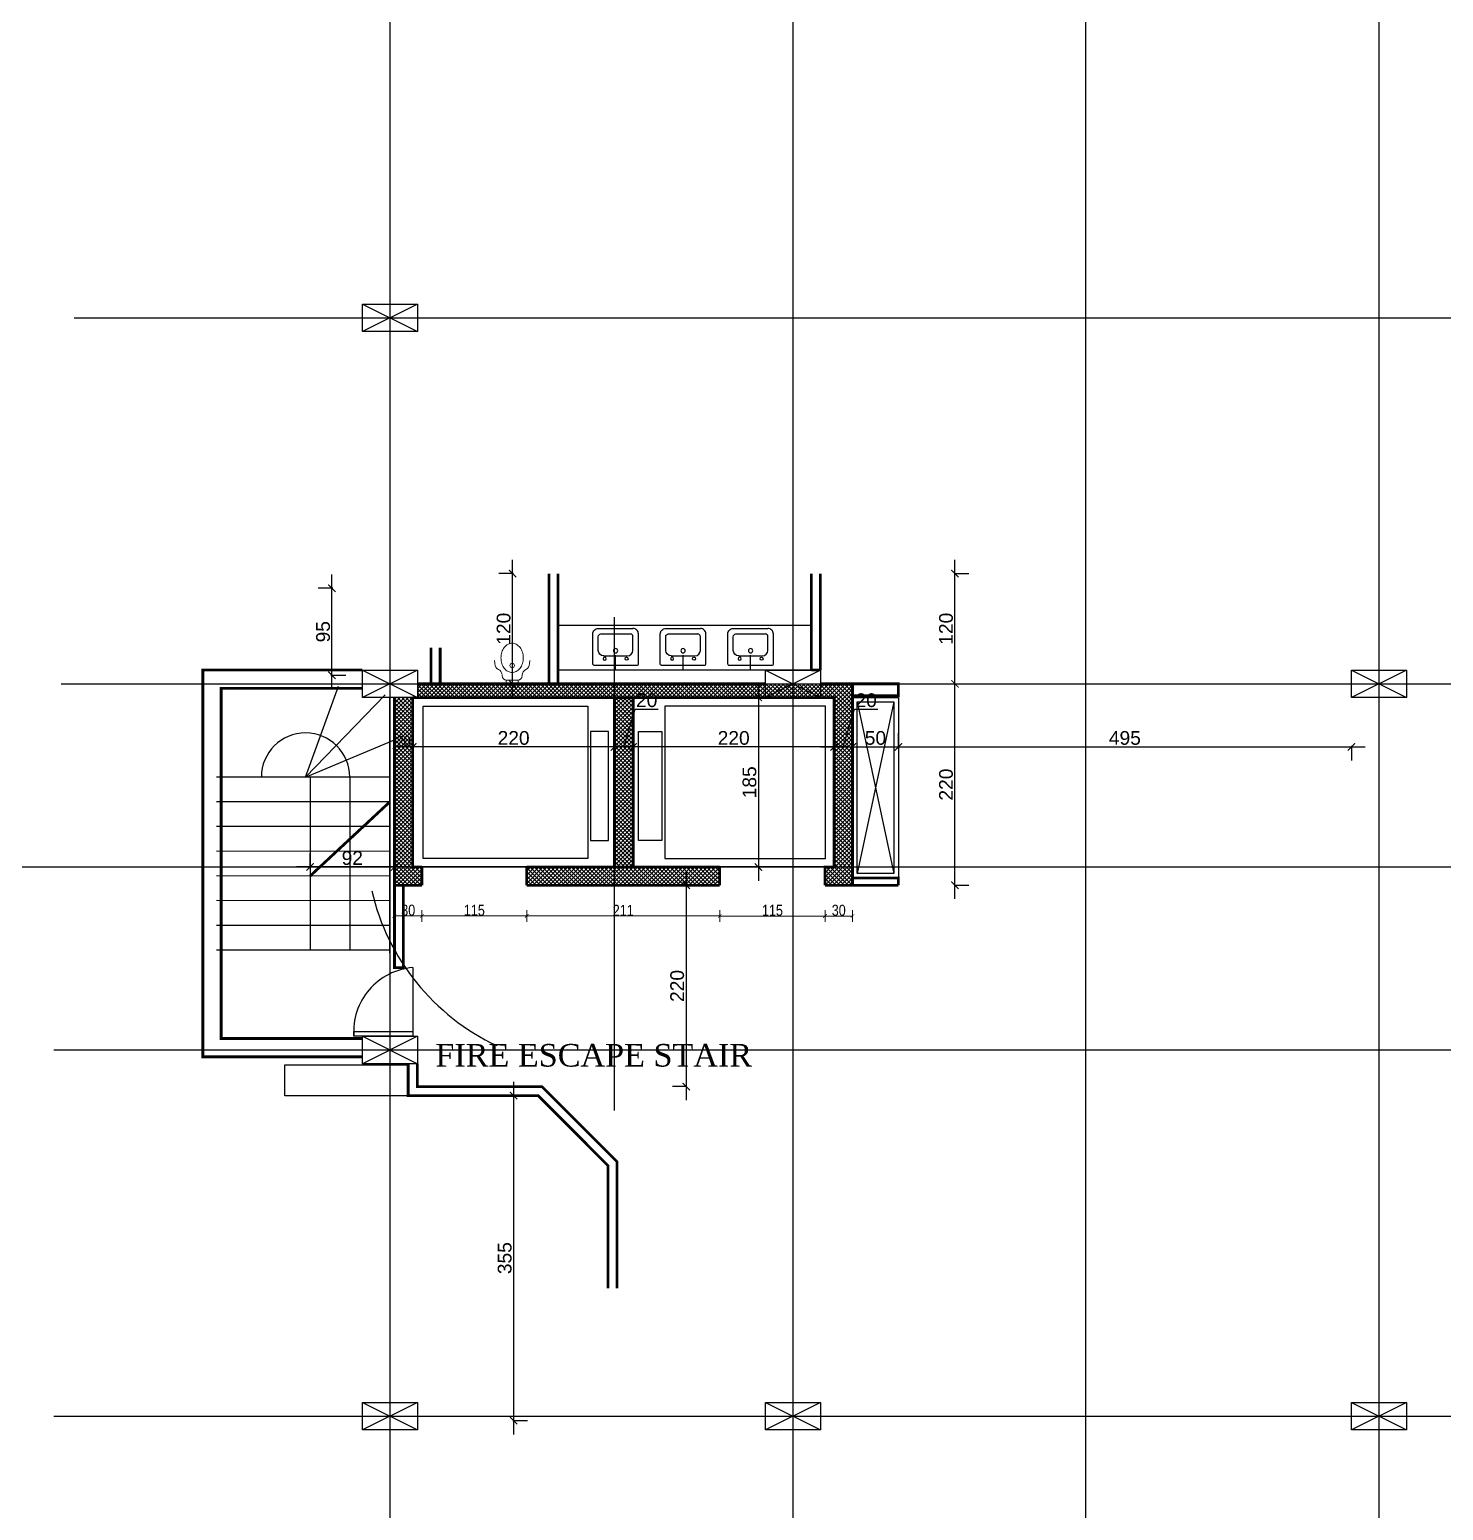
# Model space of a CAD drawing. Extents: x 250879 to 348495, y -51522 to -9360.
# Drawn here: x 297137 to 298682, y -15202 to -13585 of the extents above; entities that cross this region are included whole.
import ezdxf

# ---------------------------------------------------------------- set-up
doc = ezdxf.new("R2010")
doc.units = 0
doc.layers.get('0').update_dxf_attribs({"linetype": 'CONTINUOUS'})
doc.layers.get('DEFPOINTS').update_dxf_attribs({"color": 9, "linetype": 'CONTINUOUS'})
for name, color, linetype in [('AXIS', 1, 'CONTINUOUS'), ('COLUMN', 5, 'CONTINUOUS'), ('elevat', 4, 'CONTINUOUS'), ('FURNITURE', 4, 'CONTINUOUS'), ('HATCH', 8, 'CONTINUOUS'), ('TEXT', 3, 'CONTINUOUS'), ('WALL', 7, 'CONTINUOUS')]:
    doc.layers.add(name, color=color, linetype=linetype)
doc.layers.add('dimention', color=151, linetype='CONTINUOUS', lineweight=13)
doc.layers.add('FURN', color=126, linetype='CONTINUOUS', lineweight=9)
doc.styles.get("Standard").update_dxf_attribs({"font": 'sanss___.ttf', "height": 15})
doc.styles.add('style2', font='romantic.ttf', dxfattribs={"height": 50})
doc.styles.add('yon', font='ARIALN.TTF')
doc.dimstyles.new('CM', dxfattribs={"dimscale": 0, "dimtxt": 12, "dimasz": 0.4, "dimexe": 50, "dimexo": 1000, "dimgap": 0.03, "dimtad": 1, "dimdec": 0, "dimzin": 0, "dimdsep": 46, "dimtxsty": 'yon', "dimblk": 'Ar thick3', "dimcen": 3, "dimdle": 8, "dimse1": 1, "dimse2": 1, "dimclrd": 8, "dimclre": 8, "dimclrt": 30, "dimadec": 0, "dimazin": 0, "dimtfac": 1, "dimtdec": 0, "dimtix": 1, "dimtmove": 1, "dimatfit": 3, "dimfxl": 50, "dimtolj": 1, "dimtzin": 0, "dimlwd": 9, "dimarcsym": 0})
doc.dimstyles.new('STANDARD$0', dxfattribs={"dimscale": 0, "dimtxt": 12, "dimasz": 8, "dimexe": 15, "dimexo": 0.0625, "dimgap": 2, "dimtad": 1, "dimdec": 0, "dimzin": 0, "dimdsep": 46, "dimtxsty": 'Standard', "dimblk1": 'ARCHTICK', "dimblk2": 'ARCHTICK', "dimsah": 1, "dimcen": 0.09, "dimdle": 15, "dimclrd": 3, "dimclre": 3, "dimclrt": 3, "dimazin": 0, "dimtfac": 1, "dimtdec": 0, "dimtofl": 0, "dimtmove": 1, "dimatfit": 3, "dimldrblk": 'ARCHTICK', "dimfxl": 1.0455, "dimfxlon": 1, "dimtolj": 1, "dimtzin": 0, "dimarcsym": 0})

# ---------------------------------------------------------------- blocks, each defined once
blk = doc.blocks.new('COLUMN')
at = {"layer": 'AXIS'}
for p, q in [((236924.7, -9644.3), (236984.7, -9674.3)), ((236984.7, -9644.3), (236924.7, -9674.3))]:
    blk.add_line(p, q, dxfattribs=at)
at = {"layer": 'COLUMN'}
blk.add_lwpolyline([(236924.7, -9644.3), (236984.7, -9644.3), (236984.7, -9674.3), (236924.7, -9674.3)], close=True, dxfattribs=at)
blk = doc.blocks.new('AXISG')
at = {"layer": 'AXIS'}
for p, q in [((306715.5, -23682.8), (306715.5, -19766.8)), ((305954.9, -19949.2), (305954.9, -23524.1)), ((306395.4, -19949.2), (306395.4, -23531.7)), ((307035.7, -19949.2), (307035.7, -23531.7)), ((305610, -21092.8), (307936.9, -21092.8)), ((305595.8, -21492.8), (307936.9, -21492.8)), ((305587.5, -21892.8), (307936.9, -21892.8)), ((305587.5, -22292.8), (307936.9, -22292.8))]:
    blk.add_line(p, q, dxfattribs=at)
at = {"layer": 'WALL', "linetype": 'Continuous'}
for p in [(69000.2, -11433.6), (69000.2, -11833.6), (69440.7, -11833.6), (70081, -11833.6), (69000.2, -12233.6), (69000.2, -12633.6), (69440.7, -12633.6), (70081, -12633.6)]:
    blk.add_blockref('COLUMN', p, dxfattribs=at)
blk = doc.blocks.new('_ARCHTICK')
at = {"color": 0, "linetype": 'ByBlock', "const_width": 0.15}
blk.add_lwpolyline([(-0.5, -0.5), (0.5, 0.5)], dxfattribs=at)
blk = doc.blocks.new('*D1422')
at = {"layer": 'DEFPOINTS', "color": 0, "linetype": 'Continuous', "ltscale": 3, "transparency": 16777216}
for p in [(297923.3, -14314.3), (297933.4, -14499.4), (297950.4, -14499.4)]:
    blk.add_point(p, dxfattribs=at)
at = {"layer": 'WALL', "color": 3, "linetype": 'Continuous', "lineweight": -2, "ltscale": 3, "transparency": 16777216}
for p, q in [((297933.4, -14299.3), (297933.4, -14514.4)), ((297923.4, -14314.3), (297948.4, -14314.3)), ((297943.4, -14499.4), (297918.4, -14499.4))]:
    blk.add_line(p, q, dxfattribs=at)
at = {"layer": 'WALL', "color": 3, "linetype": 'Continuous', "lineweight": -2, "ltscale": 3, "transparency": 16777216, "xscale": 8, "yscale": 8, "zscale": 8}
for p, rotation in [((297933.4, -14314.3), 90), ((297933.4, -14499.4), 270)]:
    blk.add_blockref('_ARCHTICK', p, dxfattribs=dict(at, rotation=rotation))
at = {"layer": 'WALL', "color": 3, "linetype": 'Continuous', "ltscale": 3, "transparency": 16777216, "insert": (297923.7, -14406.9), "char_height": 15, "attachment_point": 5, "rotation": 90}
blk.add_mtext('\\A1;185', dxfattribs=at)
blk = doc.blocks.new('*D1423')
at = {"layer": 'DEFPOINTS', "color": 0, "linetype": 'Continuous', "transparency": 16777216}
for p in [(297854.5, -14519.4), (297854.5, -14739.3), (297854.5, -14739.3)]:
    blk.add_point(p, dxfattribs=at)
at = {"layer": 'WALL', "color": 3, "linetype": 'Continuous', "lineweight": -2, "transparency": 16777216}
for p, q in [((297854.5, -14504.4), (297854.5, -14754.3)), ((297854.5, -14519.4), (297839.5, -14519.4)), ((297854.5, -14739.3), (297839.5, -14739.3))]:
    blk.add_line(p, q, dxfattribs=at)
at = {"layer": 'WALL', "color": 3, "linetype": 'Continuous', "lineweight": -2, "transparency": 16777216, "xscale": 8, "yscale": 8, "zscale": 8}
for p, rotation in [((297854.5, -14519.4), 90), ((297854.5, -14739.3), 270)]:
    blk.add_blockref('_ARCHTICK', p, dxfattribs=dict(at, rotation=rotation))
at = {"layer": 'WALL', "color": 3, "linetype": 'Continuous', "transparency": 16777216, "insert": (297844.7, -14629.4), "char_height": 15, "attachment_point": 5, "rotation": 90}
blk.add_mtext('\\A1;220', dxfattribs=at)
blk = doc.blocks.new('*D1424')
at = {"layer": 'DEFPOINTS', "color": 0, "linetype": 'Continuous', "transparency": 16777216}
for p in [(297796.6, -14362.4), (298016.2, -14362.4), (297796.6, -14368.2)]:
    blk.add_point(p, dxfattribs=at)
at = {"layer": 'WALL', "color": 3, "linetype": 'Continuous', "lineweight": -2, "transparency": 16777216}
for p, q in [((298031.2, -14368.2), (297781.6, -14368.2)), ((297796.6, -14367.2), (297796.6, -14383.2)), ((298016.2, -14367.2), (298016.2, -14383.2))]:
    blk.add_line(p, q, dxfattribs=at)
at = {"layer": 'WALL', "color": 3, "linetype": 'Continuous', "lineweight": -2, "transparency": 16777216, "xscale": 8, "yscale": 8, "zscale": 8, "rotation": 180}
blk.add_blockref('_ARCHTICK', (297796.6, -14368.2), dxfattribs=at)
at = {"layer": 'WALL', "color": 3, "linetype": 'Continuous', "lineweight": -2, "transparency": 16777216, "xscale": 8, "yscale": 8, "zscale": 8}
blk.add_blockref('_ARCHTICK', (298016.2, -14368.2), dxfattribs=at)
at = {"layer": 'WALL', "color": 3, "linetype": 'Continuous', "transparency": 16777216, "insert": (297906.4, -14358.5), "char_height": 15, "attachment_point": 5}
blk.add_mtext('\\A1;220', dxfattribs=at)
blk = doc.blocks.new('*D1425')
at = {"layer": 'DEFPOINTS', "color": 0, "linetype": 'Continuous', "transparency": 16777216}
for p in [(297796.6, -14362.4), (297776.1, -14368.2), (297776.1, -14388.7)]:
    blk.add_point(p, dxfattribs=at)
at = {"layer": 'WALL', "color": 3, "linetype": 'Continuous', "lineweight": -2, "transparency": 16777216}
for p, q in [((297786.4, -14368.2), (297798.7, -14327)), ((297798.7, -14327), (297823.9, -14327)), ((297776.1, -14369.3), (297776.1, -14353.2)), ((297811.6, -14368.2), (297761.1, -14368.2)), ((297796.6, -14367.2), (297796.6, -14383.2))]:
    blk.add_line(p, q, dxfattribs=at)
at = {"layer": 'WALL', "color": 3, "linetype": 'Continuous', "lineweight": -2, "transparency": 16777216, "xscale": 8, "yscale": 8, "zscale": 8, "rotation": 180}
blk.add_blockref('_ARCHTICK', (297776.1, -14368.2), dxfattribs=at)
at = {"layer": 'WALL', "color": 3, "linetype": 'Continuous', "lineweight": -2, "transparency": 16777216, "xscale": 8, "yscale": 8, "zscale": 8}
blk.add_blockref('_ARCHTICK', (297796.6, -14368.2), dxfattribs=at)
at = {"layer": 'WALL', "color": 3, "linetype": 'Continuous', "transparency": 16777216, "insert": (297811.3, -14317.3), "char_height": 15, "attachment_point": 5}
blk.add_mtext('\\A1;20', dxfattribs=at)
blk = doc.blocks.new('*D1426')
at = {"layer": 'DEFPOINTS', "color": 0, "linetype": 'Continuous', "transparency": 16777216}
for p in [(297555.7, -14368.2), (297555.7, -14374), (297776.1, -14388.7)]:
    blk.add_point(p, dxfattribs=at)
at = {"layer": 'WALL', "color": 3, "linetype": 'Continuous', "lineweight": -2, "transparency": 16777216}
for p, q in [((297555.7, -14369.3), (297555.7, -14353.2)), ((297776.1, -14369.3), (297776.1, -14353.2)), ((297791.1, -14368.2), (297540.7, -14368.2))]:
    blk.add_line(p, q, dxfattribs=at)
at = {"layer": 'WALL', "color": 3, "linetype": 'Continuous', "lineweight": -2, "transparency": 16777216, "xscale": 8, "yscale": 8, "zscale": 8, "rotation": 180}
blk.add_blockref('_ARCHTICK', (297555.7, -14368.2), dxfattribs=at)
at = {"layer": 'WALL', "color": 3, "linetype": 'Continuous', "lineweight": -2, "transparency": 16777216, "xscale": 8, "yscale": 8, "zscale": 8}
blk.add_blockref('_ARCHTICK', (297776.1, -14368.2), dxfattribs=at)
at = {"layer": 'WALL', "color": 3, "linetype": 'Continuous', "transparency": 16777216, "insert": (297665.9, -14358.5), "char_height": 15, "attachment_point": 5}
blk.add_mtext('\\A1;220', dxfattribs=at)
blk = doc.blocks.new('*D1427')
at = {"layer": 'DEFPOINTS', "color": 0, "linetype": 'Continuous', "transparency": 16777216}
for p in [(297443.5, -14499.4), (297443.5, -14499.4), (297535.7, -14499.4)]:
    blk.add_point(p, dxfattribs=at)
at = {"layer": 'WALL', "color": 3, "linetype": 'Continuous', "lineweight": -2, "transparency": 16777216}
for p, q in [((297443.5, -14499.4), (297443.5, -14484.4)), ((297535.7, -14499.4), (297535.7, -14484.4)), ((297550.7, -14499.4), (297428.5, -14499.4))]:
    blk.add_line(p, q, dxfattribs=at)
at = {"layer": 'WALL', "color": 3, "linetype": 'Continuous', "lineweight": -2, "transparency": 16777216, "xscale": 8, "yscale": 8, "zscale": 8, "rotation": 180}
blk.add_blockref('_ARCHTICK', (297443.5, -14499.4), dxfattribs=at)
at = {"layer": 'WALL', "color": 3, "linetype": 'Continuous', "lineweight": -2, "transparency": 16777216, "xscale": 8, "yscale": 8, "zscale": 8}
blk.add_blockref('_ARCHTICK', (297535.7, -14499.4), dxfattribs=at)
at = {"layer": 'WALL', "color": 3, "linetype": 'Continuous', "transparency": 16777216, "insert": (297489.6, -14489.7), "char_height": 15, "attachment_point": 5}
blk.add_mtext('\\A1;92', dxfattribs=at)
blk = doc.blocks.new('*D1428')
at = {"layer": 'DEFPOINTS', "color": 0, "linetype": 'Continuous', "transparency": 16777216}
for p in [(297467.4, -14194.9), (297472.5, -14194.9), (297465.7, -14289.9)]:
    blk.add_point(p, dxfattribs=at)
at = {"layer": 'WALL', "color": 3, "linetype": 'Continuous', "lineweight": -2, "transparency": 16777216}
for p, q in [((297467.4, -14304.9), (297467.4, -14179.9)), ((297468.4, -14194.9), (297452.4, -14194.9)), ((297466.3, -14289.9), (297482.4, -14289.9))]:
    blk.add_line(p, q, dxfattribs=at)
at = {"layer": 'WALL', "color": 3, "linetype": 'Continuous', "lineweight": -2, "transparency": 16777216, "xscale": 8, "yscale": 8, "zscale": 8}
for p, rotation in [((297467.4, -14194.9), 90), ((297467.4, -14289.9), 270)]:
    blk.add_blockref('_ARCHTICK', p, dxfattribs=dict(at, rotation=rotation))
at = {"layer": 'WALL', "color": 3, "linetype": 'Continuous', "transparency": 16777216, "insert": (297457.7, -14242.4), "char_height": 15, "attachment_point": 5, "rotation": 90}
blk.add_mtext('\\A1;95', dxfattribs=at)
blk = doc.blocks.new('hg')
at = {"layer": 'elevat'}
for p, q in [((91177.4, 75499.1), (91177.4, 75466.1)), ((91226.3, 75500.1), (91178.4, 75500.1)), ((91215.3, 75490.1), (91189.4, 75490.1)), ((91202.3, 75504.4), (91202.3, 75489.2)), ((91227.3, 75499.1), (91227.3, 75466.1)), ((91183.4, 75484.1), (91183.4, 75469.1)), ((91221.3, 75484.1), (91221.3, 75469.1)), ((91221.3, 75460.1), (91183.4, 75460.1)), ((91218.3, 75466.1), (91186.4, 75466.1))]:
    blk.add_line(p, q, dxfattribs=at)
for centre, major_axis, start_param, end_param in [((91178.4, 75499.1), (0.707, 0.707), 0.785398, 2.356194), ((91189.4, 75484.1), (-4.24, 4.24), -0.785398, 0.785398), ((91190.4, 75493.1), (-1.16, -1.16), 3.141593, 9.424778), ((91183.4, 75466.1), (4.24, 4.24), 2.356194, 3.926991), ((91186.4, 75469.1), (2.12, 2.12), 2.356194, 3.926991)]:
    blk.add_ellipse(centre, major_axis=major_axis, ratio=1, start_param=start_param, end_param=end_param, dxfattribs=at)
at = {"layer": 'elevat', "extrusion": (0, 0, -1)}
for centre, major_axis, start_param, end_param in [((91214.3, 75493.1), (-1.16, -1.16), 4.712389, 10.995574), ((91215.3, 75484.1), (4.24, 4.24), -0.785398, 0.785398), ((91226.3, 75499.1), (-0.707, 0.707), 0.785398, 2.356194), ((91202.3, 75484.5), (-1.65, -1.65), 4.712389, 10.995574), ((91218.3, 75469.1), (-2.12, 2.12), 2.356194, 3.926991), ((91221.3, 75466.1), (-4.24, 4.24), 2.356194, 3.926991)]:
    blk.add_ellipse(centre, major_axis=major_axis, ratio=1, start_param=start_param, end_param=end_param, dxfattribs=at)
blk = doc.blocks.new('*D1429')
at = {"layer": 'DEFPOINTS', "color": 0, "linetype": 'Continuous', "transparency": 16777216}
for p in [(297664.7, -14178.9), (297704.5, -14178.9), (297655.7, -14299.3)]:
    blk.add_point(p, dxfattribs=at)
at = {"layer": 'WALL', "color": 3, "linetype": 'Continuous', "lineweight": -2, "transparency": 16777216}
for p, q in [((297664.7, -14314.3), (297664.7, -14163.9)), ((297665.7, -14178.9), (297649.7, -14178.9)), ((297663.6, -14299.3), (297679.7, -14299.3))]:
    blk.add_line(p, q, dxfattribs=at)
at = {"layer": 'WALL', "color": 3, "linetype": 'Continuous', "lineweight": -2, "transparency": 16777216, "xscale": 8, "yscale": 8, "zscale": 8}
for p, rotation in [((297664.7, -14178.9), 90), ((297664.7, -14299.3), 270)]:
    blk.add_blockref('_ARCHTICK', p, dxfattribs=dict(at, rotation=rotation))
at = {"layer": 'WALL', "color": 3, "linetype": 'Continuous', "transparency": 16777216, "insert": (297655, -14239.1), "char_height": 15, "attachment_point": 5, "rotation": 90}
blk.add_mtext('\\A1;120', dxfattribs=at)
blk = doc.blocks.new('*D1430')
at = {"layer": 'DEFPOINTS', "color": 0, "linetype": 'Continuous', "transparency": 16777216}
for p in [(298016.2, -14368.2), (298036.2, -14368.2), (298036.2, -14368.2)]:
    blk.add_point(p, dxfattribs=at)
at = {"layer": 'WALL', "color": 3, "linetype": 'Continuous', "lineweight": -2, "transparency": 16777216}
for p, q in [((298026.2, -14368.2), (298038.6, -14327)), ((298038.6, -14327), (298063.8, -14327)), ((298016.2, -14368.2), (298016.2, -14353.2)), ((298036.2, -14368.2), (298036.2, -14353.2)), ((298001.2, -14368.2), (298051.2, -14368.2))]:
    blk.add_line(p, q, dxfattribs=at)
at = {"layer": 'WALL', "color": 3, "linetype": 'Continuous', "lineweight": -2, "transparency": 16777216, "xscale": 8, "yscale": 8, "zscale": 8, "rotation": 180}
blk.add_blockref('_ARCHTICK', (298016.2, -14368.2), dxfattribs=at)
at = {"layer": 'WALL', "color": 3, "linetype": 'Continuous', "lineweight": -2, "transparency": 16777216, "xscale": 8, "yscale": 8, "zscale": 8}
blk.add_blockref('_ARCHTICK', (298036.2, -14368.2), dxfattribs=at)
at = {"layer": 'WALL', "color": 3, "linetype": 'Continuous', "transparency": 16777216, "insert": (298051.2, -14317.3), "char_height": 15, "attachment_point": 5}
blk.add_mtext('\\A1;20', dxfattribs=at)
blk = doc.blocks.new('*D1431')
at = {"layer": 'DEFPOINTS', "color": 0, "linetype": 'Continuous', "transparency": 16777216}
for p in [(298036.2, -14368.2), (298086.4, -14368.2), (298086.4, -14368.2)]:
    blk.add_point(p, dxfattribs=at)
at = {"layer": 'WALL', "color": 3, "linetype": 'Continuous', "lineweight": -2, "transparency": 16777216}
for p, q in [((298036.2, -14368.2), (298036.2, -14353.2)), ((298086.4, -14368.2), (298086.4, -14353.2)), ((298021.2, -14368.2), (298101.4, -14368.2))]:
    blk.add_line(p, q, dxfattribs=at)
at = {"layer": 'WALL', "color": 3, "linetype": 'Continuous', "lineweight": -2, "transparency": 16777216, "xscale": 8, "yscale": 8, "zscale": 8, "rotation": 180}
blk.add_blockref('_ARCHTICK', (298036.2, -14368.2), dxfattribs=at)
at = {"layer": 'WALL', "color": 3, "linetype": 'Continuous', "lineweight": -2, "transparency": 16777216, "xscale": 8, "yscale": 8, "zscale": 8}
blk.add_blockref('_ARCHTICK', (298086.4, -14368.2), dxfattribs=at)
at = {"layer": 'WALL', "color": 3, "linetype": 'Continuous', "transparency": 16777216, "insert": (298061.3, -14358.5), "char_height": 15, "attachment_point": 5}
blk.add_mtext('\\A1;50', dxfattribs=at)
blk = doc.blocks.new('*D1432')
at = {"layer": 'DEFPOINTS', "color": 0, "linetype": 'Continuous', "transparency": 16777216}
for p in [(298581.5, -14314.3), (298086.4, -14368.2), (298581.5, -14368.2)]:
    blk.add_point(p, dxfattribs=at)
at = {"layer": 'WALL', "color": 3, "linetype": 'Continuous', "lineweight": -2, "transparency": 16777216}
for p, q in [((298086.4, -14368.2), (298086.4, -14353.2)), ((298071.4, -14368.2), (298596.5, -14368.2)), ((298581.5, -14367.2), (298581.5, -14383.2))]:
    blk.add_line(p, q, dxfattribs=at)
at = {"layer": 'WALL', "color": 3, "linetype": 'Continuous', "lineweight": -2, "transparency": 16777216, "xscale": 8, "yscale": 8, "zscale": 8, "rotation": 180}
blk.add_blockref('_ARCHTICK', (298086.4, -14368.2), dxfattribs=at)
at = {"layer": 'WALL', "color": 3, "linetype": 'Continuous', "lineweight": -2, "transparency": 16777216, "xscale": 8, "yscale": 8, "zscale": 8}
blk.add_blockref('_ARCHTICK', (298581.5, -14368.2), dxfattribs=at)
at = {"layer": 'WALL', "color": 3, "linetype": 'Continuous', "transparency": 16777216, "insert": (298333.9, -14358.5), "char_height": 15, "attachment_point": 5}
blk.add_mtext('\\A1;495', dxfattribs=at)
blk = doc.blocks.new('*D1433')
at = {"layer": 'DEFPOINTS', "color": 0, "linetype": 'Continuous', "transparency": 16777216}
for p in [(298086.4, -14299.3), (298148.2, -14299.3), (298086.4, -14519.4)]:
    blk.add_point(p, dxfattribs=at)
at = {"layer": 'WALL', "color": 3, "linetype": 'Continuous', "lineweight": -2, "transparency": 16777216}
for p, q in [((298148.2, -14534.4), (298148.2, -14284.3)), ((298147.2, -14299.3), (298163.2, -14299.3)), ((298147.2, -14519.4), (298163.2, -14519.4))]:
    blk.add_line(p, q, dxfattribs=at)
at = {"layer": 'WALL', "color": 3, "linetype": 'Continuous', "lineweight": -2, "transparency": 16777216, "xscale": 8, "yscale": 8, "zscale": 8}
for p, rotation in [((298148.2, -14299.3), 90), ((298148.2, -14519.4), 270)]:
    blk.add_blockref('_ARCHTICK', p, dxfattribs=dict(at, rotation=rotation))
at = {"layer": 'WALL', "color": 3, "linetype": 'Continuous', "transparency": 16777216, "insert": (298138.5, -14409.4), "char_height": 15, "attachment_point": 5, "rotation": 90}
blk.add_mtext('\\A1;220', dxfattribs=at)
blk = doc.blocks.new('*D1434')
at = {"layer": 'DEFPOINTS', "color": 0, "linetype": 'Continuous', "transparency": 16777216}
for p in [(298001.2, -14178.9), (298148.2, -14178.9), (298086.4, -14299.3)]:
    blk.add_point(p, dxfattribs=at)
at = {"layer": 'WALL', "color": 3, "linetype": 'Continuous', "lineweight": -2, "transparency": 16777216}
for p, q in [((298148.2, -14314.3), (298148.2, -14163.9)), ((298147.2, -14178.9), (298163.2, -14178.9)), ((298147.2, -14299.3), (298163.2, -14299.3))]:
    blk.add_line(p, q, dxfattribs=at)
at = {"layer": 'WALL', "color": 3, "linetype": 'Continuous', "lineweight": -2, "transparency": 16777216, "xscale": 8, "yscale": 8, "zscale": 8}
for p, rotation in [((298148.2, -14178.9), 90), ((298148.2, -14299.3), 270)]:
    blk.add_blockref('_ARCHTICK', p, dxfattribs=dict(at, rotation=rotation))
at = {"layer": 'WALL', "color": 3, "linetype": 'Continuous', "transparency": 16777216, "insert": (298138.5, -14239.1), "char_height": 15, "attachment_point": 5, "rotation": 90}
blk.add_mtext('\\A1;120', dxfattribs=at)
blk = doc.blocks.new('*D1435')
at = {"layer": 'DEFPOINTS', "color": 0, "linetype": 'Continuous', "transparency": 16777216}
for p in [(297621.7, -14749.3), (297621.7, -15104.3), (297665.9, -15104.3)]:
    blk.add_point(p, dxfattribs=at)
at = {"layer": 'WALL', "color": 3, "linetype": 'Continuous', "lineweight": -2, "transparency": 16777216}
for p, q in [((297665.9, -14734.3), (297665.9, -15119.3)), ((297664.9, -14749.3), (297680.9, -14749.3)), ((297664.9, -15104.3), (297680.9, -15104.3))]:
    blk.add_line(p, q, dxfattribs=at)
at = {"layer": 'WALL', "color": 3, "linetype": 'Continuous', "lineweight": -2, "transparency": 16777216, "xscale": 8, "yscale": 8, "zscale": 8}
for p, rotation in [((297665.9, -14749.3), 90), ((297665.9, -15104.3), 270)]:
    blk.add_blockref('_ARCHTICK', p, dxfattribs=dict(at, rotation=rotation))
at = {"layer": 'WALL', "color": 3, "linetype": 'Continuous', "transparency": 16777216, "insert": (297656.2, -14926.8), "char_height": 15, "attachment_point": 5, "rotation": 90}
blk.add_mtext('\\A1;355', dxfattribs=at)
blk = doc.blocks.new('Ar thick3')
at = {"layer": 'dimention'}
blk.add_line((0, 16.2), (0, -16.2), dxfattribs=at)
at = {"layer": 'dimention', "const_width": 1.5}
blk.add_lwpolyline([(-5, -5.1), (5, 4.9)], dxfattribs=at)
blk = doc.blocks.new('*D1436')
at = {"layer": 'DEFPOINTS', "color": 0, "linetype": 'Continuous', "transparency": 16777216}
for p in [(298006.2, -14519.4), (298036.2, -14519.4), (298006.2, -14553)]:
    blk.add_point(p, dxfattribs=at)
at = {"layer": 'WALL', "color": 8, "linetype": 'Continuous', "lineweight": 9, "transparency": 16777216}
blk.add_line((298035.8, -14553), (298006.6, -14553), dxfattribs=at)
at = {"layer": 'WALL', "color": 8, "linetype": 'Continuous', "lineweight": 9, "transparency": 16777216, "xscale": 0.4, "yscale": 0.4, "zscale": 0.4, "rotation": 180}
blk.add_blockref('Ar thick3', (298006.2, -14553), dxfattribs=at)
at = {"layer": 'WALL', "color": 8, "linetype": 'Continuous', "lineweight": 9, "transparency": 16777216, "xscale": 0.4, "yscale": 0.4, "zscale": 0.4}
blk.add_blockref('Ar thick3', (298036.2, -14553), dxfattribs=at)
at = {"layer": 'WALL', "color": 30, "linetype": 'Continuous', "transparency": 16777216, "insert": (298021.2, -14546.8), "char_height": 12, "attachment_point": 5, "style": 'yon'}
blk.add_mtext('\\A1;30', dxfattribs=at)
blk = doc.blocks.new('*D1437')
at = {"layer": 'DEFPOINTS', "color": 0, "linetype": 'Continuous', "transparency": 16777216}
for p in [(297891.2, -14519.4), (298006.2, -14519.4), (297891.2, -14553)]:
    blk.add_point(p, dxfattribs=at)
at = {"layer": 'WALL', "color": 8, "linetype": 'Continuous', "lineweight": 9, "transparency": 16777216}
blk.add_line((298005.8, -14553), (297891.6, -14553), dxfattribs=at)
at = {"layer": 'WALL', "color": 8, "linetype": 'Continuous', "lineweight": 9, "transparency": 16777216, "xscale": 0.4, "yscale": 0.4, "zscale": 0.4, "rotation": 180}
blk.add_blockref('Ar thick3', (297891.2, -14553), dxfattribs=at)
at = {"layer": 'WALL', "color": 8, "linetype": 'Continuous', "lineweight": 9, "transparency": 16777216, "xscale": 0.4, "yscale": 0.4, "zscale": 0.4}
blk.add_blockref('Ar thick3', (298006.2, -14553), dxfattribs=at)
at = {"layer": 'WALL', "color": 30, "linetype": 'Continuous', "transparency": 16777216, "insert": (297948.7, -14546.8), "char_height": 12, "attachment_point": 5, "style": 'yon'}
blk.add_mtext('\\A1;115', dxfattribs=at)
blk = doc.blocks.new('*D1438')
at = {"layer": 'DEFPOINTS', "color": 0, "linetype": 'Continuous', "transparency": 16777216}
for p in [(297535.7, -14368.2), (297535.7, -14368.2), (297555.7, -14368.2)]:
    blk.add_point(p, dxfattribs=at)
at = {"layer": 'WALL', "color": 8, "linetype": 'Continuous', "lineweight": 9, "transparency": 16777216}
blk.add_line((297555.3, -14368.2), (297536.1, -14368.2), dxfattribs=at)
at = {"layer": 'WALL', "color": 8, "linetype": 'Continuous', "lineweight": 9, "transparency": 16777216, "xscale": 0.4, "yscale": 0.4, "zscale": 0.4, "rotation": 180}
blk.add_blockref('Ar thick3', (297535.7, -14368.2), dxfattribs=at)
at = {"layer": 'WALL', "color": 8, "linetype": 'Continuous', "lineweight": 9, "transparency": 16777216, "xscale": 0.4, "yscale": 0.4, "zscale": 0.4}
blk.add_blockref('Ar thick3', (297555.7, -14368.2), dxfattribs=at)
at = {"layer": 'WALL', "color": 30, "linetype": 'Continuous', "transparency": 16777216, "insert": (297545.7, -14362.1), "char_height": 12, "attachment_point": 5, "style": 'yon'}
blk.add_mtext('\\A1;20', dxfattribs=at)
blk = doc.blocks.new('*D1439')
at = {"layer": 'DEFPOINTS', "color": 0, "linetype": 'Continuous', "transparency": 16777216}
for p in [(297535.7, -14530.3), (297565.7, -14530.3), (297565.7, -14552.9)]:
    blk.add_point(p, dxfattribs=at)
at = {"layer": 'WALL', "color": 8, "linetype": 'Continuous', "lineweight": 9, "transparency": 16777216}
blk.add_line((297536.1, -14552.9), (297565.3, -14552.9), dxfattribs=at)
at = {"layer": 'WALL', "color": 8, "linetype": 'Continuous', "lineweight": 9, "transparency": 16777216, "xscale": 0.4, "yscale": 0.4, "zscale": 0.4, "rotation": 180}
blk.add_blockref('Ar thick3', (297535.7, -14552.9), dxfattribs=at)
at = {"layer": 'WALL', "color": 8, "linetype": 'Continuous', "lineweight": 9, "transparency": 16777216, "xscale": 0.4, "yscale": 0.4, "zscale": 0.4}
blk.add_blockref('Ar thick3', (297565.7, -14552.9), dxfattribs=at)
at = {"layer": 'WALL', "color": 30, "linetype": 'Continuous', "transparency": 16777216, "insert": (297550.7, -14546.7), "char_height": 12, "attachment_point": 5, "style": 'yon'}
blk.add_mtext('\\A1;30', dxfattribs=at)
blk = doc.blocks.new('*D1440')
at = {"layer": 'DEFPOINTS', "color": 0, "linetype": 'Continuous', "transparency": 16777216}
for p in [(297680.2, -14519.4), (297565.7, -14530.3), (297680.2, -14552.9)]:
    blk.add_point(p, dxfattribs=at)
at = {"layer": 'WALL', "color": 8, "linetype": 'Continuous', "lineweight": 9, "transparency": 16777216}
blk.add_line((297566.1, -14552.9), (297679.8, -14552.9), dxfattribs=at)
at = {"layer": 'WALL', "color": 8, "linetype": 'Continuous', "lineweight": 9, "transparency": 16777216, "xscale": 0.4, "yscale": 0.4, "zscale": 0.4, "rotation": 180}
blk.add_blockref('Ar thick3', (297565.7, -14552.9), dxfattribs=at)
at = {"layer": 'WALL', "color": 8, "linetype": 'Continuous', "lineweight": 9, "transparency": 16777216, "xscale": 0.4, "yscale": 0.4, "zscale": 0.4}
blk.add_blockref('Ar thick3', (297680.2, -14552.9), dxfattribs=at)
at = {"layer": 'WALL', "color": 30, "linetype": 'Continuous', "transparency": 16777216, "insert": (297623, -14546.7), "char_height": 12, "attachment_point": 5, "style": 'yon'}
blk.add_mtext('\\A1;115', dxfattribs=at)
blk = doc.blocks.new('*D1441')
at = {"layer": 'DEFPOINTS', "color": 0, "linetype": 'Continuous', "transparency": 16777216}
for p in [(297680.2, -14519.4), (297891.2, -14530.3), (297891.2, -14552.9)]:
    blk.add_point(p, dxfattribs=at)
at = {"layer": 'WALL', "color": 8, "linetype": 'Continuous', "lineweight": 9, "transparency": 16777216}
blk.add_line((297680.6, -14552.9), (297890.8, -14552.9), dxfattribs=at)
at = {"layer": 'WALL', "color": 8, "linetype": 'Continuous', "lineweight": 9, "transparency": 16777216, "xscale": 0.4, "yscale": 0.4, "zscale": 0.4, "rotation": 180}
blk.add_blockref('Ar thick3', (297680.2, -14552.9), dxfattribs=at)
at = {"layer": 'WALL', "color": 8, "linetype": 'Continuous', "lineweight": 9, "transparency": 16777216, "xscale": 0.4, "yscale": 0.4, "zscale": 0.4}
blk.add_blockref('Ar thick3', (297891.2, -14552.9), dxfattribs=at)
at = {"layer": 'WALL', "color": 30, "linetype": 'Continuous', "transparency": 16777216, "insert": (297785.7, -14546.8), "char_height": 12, "attachment_point": 5, "style": 'yon'}
blk.add_mtext('\\A1;211', dxfattribs=at)

msp = doc.modelspace()

# ---------------------------------------------------------------- hatches: boundary and pattern name
at = {"layer": 'AXIS'}
h = msp.add_hatch(dxfattribs=at)
h.set_pattern_fill('ANSI37', color=256, style=0)
h.set_pattern_definition([(45, (0, 3579.597), (-2.24506403, 2.24506403), []), (135, (0, 3579.597), (-2.24506403, -2.24506403), [])])
h.paths.add_polyline_path([(298036.21101, -14314.06961), (298036.21101, -14299.33019), (298001.16982, -14299.33019), (298001.16982, -14314.33019), (298016.21101, -14314.33019), (298016.21101, -14499.41248), (298036.21101, -14499.41248)])
h.paths.add_polyline_path([(298036.21101, -14499.41248), (298006.21101, -14499.41248), (298006.21101, -14519.41248), (298036.21101, -14519.41248)])
h.paths.add_polyline_path([(297941.16982, -14299.33019), (297775.93138, -14299.33019), (297775.93138, -14314.33019), (297941.16982, -14314.33019)])
h.paths.add_polyline_path([(297971.16982, -14299.33019), (297941.16982, -14299.33019), (297941.16982, -14314.33019)])
h.paths.add_polyline_path([(297971.16982, -14299.33019), (297941.16982, -14314.33019), (297971.16982, -14314.33019)], flags=17)
h.paths.add_polyline_path([(297971.16982, -14299.33019), (297971.16982, -14314.33019), (298001.16982, -14314.33019)])
h.paths.add_polyline_path([(298001.16982, -14299.33019), (297971.16982, -14299.33019), (298001.16982, -14314.33019)])
h.paths.add_polyline_path([(297796.51531, -14314.33019), (297776.10863, -14314.33019), (297776.10863, -14499.41248), (297796.51531, -14499.41248)])
h.paths.add_polyline_path([(297891.16982, -14499.41248), (297775.93138, -14499.41248), (297775.93138, -14519.41248), (297891.16982, -14519.41248)])
h.paths.add_polyline_path([(297775.93138, -14499.41248), (297680.22772, -14499.41248), (297680.22772, -14519.41248), (297775.93138, -14519.41248)])
h.paths.add_polyline_path([(297775.93138, -14299.33019), (297560.69294, -14299.33019), (297560.69294, -14314.33019), (297775.93138, -14314.33019)])
h.paths.add_polyline_path([(297555.69294, -14314.33019), (297535.69294, -14314.33019), (297535.69294, -14499.41248), (297555.69294, -14499.41248)])
h.paths.add_polyline_path([(297565.69294, -14499.41248), (297555.69294, -14499.41248), (297535.69294, -14499.41248), (297535.69294, -14519.41248), (297565.69294, -14519.41248)])
h.paths.add_polyline_path([(297796.95887, -14305.82784), (297825.65229, -14305.82784), (297825.65229, -14328.78052), (297796.95887, -14328.78052)], flags=9)
h.paths.add_polyline_path([(297535.5797, -14352.92578), (297555.80617, -14352.92578), (297555.80617, -14371.17953), (297535.5797, -14371.17953)], flags=9)

# ---------------------------------------------------------------- linework, layer by layer
for p, q in [((297530.69294, -12307.99196), (297530.69294, -16330.62309)), ((297971.16982, -12307.99196), (297971.16982, -16338.18879)), ((297775.93138, -14226.54905), (297775.93138, -14765.36519)), ((297261.13908, -14299.33019), (299512.71044, -14299.33019)), ((296043.67806, -14499.41248), (300095.35927, -14499.41248)), ((297206.55726, -14699.33019), (299512.71044, -14699.33019))]:
    msp.add_line(p, q, dxfattribs=at)
at = {"layer": 'FURN'}
for p, q in [((297645.28711, -14277.24436), (297645.06768, -14273.77731)), ((297683.28711, -14277.24436), (297683.50653, -14273.77731)), ((297653.28711, -14290.33019), (297653.28711, -14289.89347)), ((297657.78711, -14299.33019), (297657.78711, -14295.30513)), ((297658.28711, -14295.33019), (297670.28711, -14295.33019)), ((297670.78711, -14299.33019), (297670.78711, -14295.30513)), ((297675.28711, -14290.33019), (297675.28711, -14289.89347))]:
    msp.add_line(p, q, dxfattribs=at)
msp.add_lwpolyline([(297664.28711, -14286.90534, -0.1249401322), (297659.79835, -14285.76591, -0.1058033347), (297655.66202, -14282.22493, -0.0866504525), (297653.06023, -14277.21633, -0.0767072297), (297652.0894, -14270.9254, -0.0767072297), (297653.06023, -14264.63448, -0.0866504525), (297655.66202, -14259.62587, -0.1058033347), (297659.79835, -14256.0849, -0.1249401322), (297664.28711, -14254.94546, -0.1249401322), (297668.77586, -14256.0849, -0.1058033347), (297672.91219, -14259.62587, -0.0866504525), (297675.51398, -14264.63448, -0.0767072297), (297676.48481, -14270.9254, -0.0767072297), (297675.51398, -14277.21633, -0.0866504525), (297672.91219, -14282.22493, -0.1058033347), (297668.77586, -14285.76591, -0.1249401322)], format="xyb", close=True, dxfattribs=at)
msp.add_circle((297664.28711, -14279.34087), 2.45845, dxfattribs=at)
for centre, radius, start, end in [((297652.28711, -14277.24436), 7, 180, 244.62306648), ((297646.28711, -14289.89347), 7, 6.41120363, 64.62306648), ((297682.28711, -14289.89347), 7, 115.37693352, 180), ((297676.28711, -14277.24436), 7, 295.37693352, 0), ((297658.28711, -14290.33019), 5, 180, 270), ((297670.28711, -14290.33019), 5, 270, 0)]:
    msp.add_arc(centre, radius, start, end, dxfattribs=at)
at = {"layer": 'FURNITURE', "ltscale": 3}
for p, q in [((297438.47738, -14401.19009), (297474.40213, -14301.83019)), ((297525.69294, -14311.44592), (297438.47738, -14401.19009)), ((297438.47738, -14401.19009), (297535.69294, -14360.35967)), ((297530.69294, -14401.19009), (297341.26182, -14401.19009)), ((297443.47738, -14401.19009), (297443.47738, -14590.19009)), ((297530.69294, -14428.19009), (297341.26182, -14428.19009)), ((297530.69294, -14455.19009), (297341.26182, -14455.19009)), ((297530.69294, -14482.42759), (297341.26182, -14482.19009)), ((297530.69294, -14509.42759), (297341.26182, -14509.19009)), ((297530.69294, -14536.42759), (297341.26182, -14536.19009)), ((297530.69294, -14563.19009), (297341.26182, -14563.19009)), ((297530.69294, -14590.19009), (297341.26182, -14590.19009)), ((297555.69294, -14609.41248), (297555.69294, -14684.33019))]:
    msp.add_line(p, q, dxfattribs=at)
at = {"layer": 'FURNITURE'}
for p, q in [((298081.38483, -14319.06961), (298041.21101, -14506.41248)), ((298041.21101, -14319.06961), (298081.38483, -14506.41248)), ((297680.22772, -14499.41248), (297565.69294, -14499.41248)), ((298006.21101, -14499.41248), (297891.16982, -14499.41248))]:
    msp.add_line(p, q, dxfattribs=at)
at = {"layer": 'FURNITURE', "ltscale": 3}
for points in [[(297991.16982, -14284.33019), (297714.52453, -14284.33019), (297714.52453, -14235.39262), (297991.16982, -14235.39262)], [(297567.0657, -14323.82953), (297746.82525, -14323.82953), (297746.82525, -14490.28045), (297567.0657, -14490.28045)], [(298006.8245, -14323.82953), (297831.0941, -14323.82953), (297831.0941, -14490.28045), (298006.8245, -14490.28045)], [(297749.75172, -14470.43), (297769.52328, -14470.43), (297769.52328, -14351.48711), (297749.75172, -14351.48711)], [(297827.71223, -14470.43), (297802.43643, -14470.43), (297802.43643, -14351.48711), (297827.71223, -14351.48711)], [(297550.69294, -14749.33019), (297415.69294, -14749.33019), (297415.69294, -14715.65546), (297550.69294, -14715.65546)]]:
    msp.add_lwpolyline(points, close=True, dxfattribs=at)
at = {"layer": 'FURNITURE'}
for points in [[(298086.38483, -14511.41248), (298036.21101, -14511.41248), (298036.21101, -14314.06961), (298086.38483, -14314.06961)], [(298081.38483, -14506.41248), (298041.21101, -14506.41248), (298041.21101, -14319.06961), (298081.38483, -14319.06961)]]:
    msp.add_lwpolyline(points, close=True, dxfattribs=at)
at = {"layer": 'FURNITURE', "linetype": 'Continuous', "flags": 128}
msp.add_lwpolyline([(297555.69294, -14684.33019), (297491.38762, -14684.33019), (297491.38762, -14679.33019), (297555.69294, -14679.33019), (297555.69294, -14684.33019)], dxfattribs=at)
at = {"layer": 'FURNITURE', "linetype": 'Continuous'}
msp.add_arc((297560.8579, -14678.90277), 69.68197, 94.25077415, 184.4672031, dxfattribs=at)
at = {"layer": 'HATCH', "linetype": 'ByBlock', "ltscale": 3}
msp.add_line((297554.96562, -14699.33019), (297972.96562, -14699.33019), dxfattribs=at)
msp.add_line((297554.96562, -14699.33019), (297972.96562, -14699.33019), dxfattribs=at)
at = {"layer": 'WALL', "ltscale": 3}
for p, q in [((297440.69294, -14284.33019), (297530.69294, -14284.33019)), ((297440.69294, -14284.33019), (297530.69294, -14284.33019)), ((297440.69294, -14284.33019), (297530.69294, -14284.33019)), ((297560.69294, -14299.33019), (297941.16982, -14299.33019)), ((297560.69294, -14299.33019), (297941.16982, -14299.33019)), ((297560.69294, -14299.33019), (297941.16982, -14299.33019))]:
    msp.add_line(p, q, dxfattribs=at)
at = {"layer": 'WALL', "linetype": 'Continuous'}
for p, q in [((297991.16982, -14284.33019), (297991.16982, -14284.33019)), ((298001.16982, -14284.33019), (298001.16982, -14284.33019)), ((297486.76743, -14401.19009), (297486.76743, -14590.19009))]:
    msp.add_line(p, q, dxfattribs=at)
at = {"layer": 'WALL', "linetype": 'Continuous', "const_width": 3}
for points in [[(297704.52453, -14178.86291), (297704.52453, -14299.33019)], [(297704.52453, -14178.86291), (297704.52453, -14284.33019)], [(297714.52453, -14178.86291), (297714.52453, -14299.33019)], [(297714.52453, -14178.86291), (297714.52453, -14284.33019)], [(297991.16982, -14284.33019), (297991.16982, -14178.86291)], [(298001.16982, -14284.33019), (298001.16982, -14178.86291)], [(297575.66614, -14299.33019), (297575.66614, -14259.8771)], [(297585.66614, -14299.33019), (297585.66614, -14259.8771)], [(297500.69294, -14284.33019), (297326.26182, -14284.33019), (297326.26182, -14706.83019), (297500.69294, -14706.83019)], [(298001.16982, -14284.33019), (297991.16982, -14284.33019)], [(297560.69294, -14299.33019), (297941.16982, -14299.33019)], [(297560.69294, -14299.33019), (297941.16982, -14299.33019)], [(297560.69294, -14299.33019), (297941.16982, -14299.33019)], [(298001.16982, -14299.33019), (298036.21101, -14299.33019), (298036.21101, -14519.41248), (298006.21101, -14519.41248)], [(298036.21101, -14312.33019), (298086.38483, -14312.33019), (298086.38483, -14299.33019), (298036.21101, -14299.33019)], [(297500.69294, -14304.33019), (297346.26182, -14304.33019), (297346.26182, -14686.83019), (297500.69294, -14686.83019)], [(297565.69294, -14519.41248), (297535.69294, -14519.41248), (297535.69294, -14314.33019)], [(297535.69294, -14499.41248), (297535.69294, -14499.41248), (297535.69294, -14314.33019)], [(297555.69294, -14314.33019), (297555.69294, -14499.41248)], [(297555.69294, -14314.33019), (298016.21101, -14314.33019), (298016.21101, -14499.41248), (298006.21101, -14499.41248)], [(297565.69294, -14499.41248), (297555.69294, -14499.41248), (297555.69294, -14314.33019)], [(297776.10863, -14314.33019), (297776.10863, -14499.41248)], [(297796.51531, -14314.33019), (297796.51531, -14499.41248)], [(297530.69294, -14428.19009), (297443.47738, -14509.31734)], [(297555.69294, -14499.41248), (297565.69294, -14499.41248)], [(297565.69294, -14499.41248), (297565.69294, -14519.41248)], [(297891.16982, -14499.41248), (297680.22772, -14499.41248)], [(297680.22772, -14499.41248), (297680.22772, -14519.41248)], [(297891.16982, -14499.41248), (297891.16982, -14519.41248)], [(298006.21101, -14499.41248), (298006.21101, -14519.41248)], [(298016.21101, -14499.41248), (298006.21101, -14499.41248), (298006.21101, -14519.41248)], [(297545.43112, -14519.41248), (297545.43112, -14609.41248), (297535.69294, -14609.41248), (297535.69294, -14519.41248)], [(297891.16982, -14519.41248), (297680.22772, -14519.41248)], [(298036.21101, -14519.41248), (298086.38483, -14519.41248)]]:
    msp.add_lwpolyline(points, dxfattribs=at)
at = {"layer": 'WALL', "linetype": 'Continuous', "ltscale": 3}
for points in [[(297500.69294, -14304.33019), (297346.26182, -14304.33019), (297346.26182, -14686.83019), (297500.69294, -14686.83019)], [(297530.69294, -14593.211), (297530.69294, -14314.33019)], [(297535.69294, -14593.211), (297535.69294, -14314.33019)]]:
    msp.add_lwpolyline(points, dxfattribs=at)
at = {"layer": 'WALL', "color": 6, "linetype": 'Continuous', "const_width": 3}
for points in [[(298078.38483, -14312.33019), (298036.21101, -14312.33019)], [(298086.38483, -14519.41248), (298086.38483, -14511.41248), (298036.21101, -14511.41248)], [(298078.38483, -14519.41248), (298036.21101, -14519.41248)], [(297550.69294, -14714.33019), (297550.69294, -14749.33019), (297692.69925, -14749.33019), (297768.94635, -14825.60849), (297768.94635, -14959.8586)], [(297560.69294, -14714.33019), (297560.69294, -14739.33019), (297696.84259, -14739.33019), (297778.94635, -14821.46755), (297778.94635, -14959.8586)]]:
    msp.add_lwpolyline(points, dxfattribs=at)
at = {"layer": 'WALL', "linetype": 'Continuous'}
for centre, radius, start, end in [((297438.47738, -14401.19009), 48.29006, 0, 180), ((297753.4551, -14469.26398), 248.98136, 193.02733188, 244.83613108)]:
    msp.add_arc(centre, radius, start, end, dxfattribs=at)

# ---------------------------------------------------------------- block references
at = {"layer": 'FURN', "rotation": 180}
for p in [(388979.68819, 61221.27304), (389127.2119, 61221.27304)]:
    msp.add_blockref('hg', p, dxfattribs=at)
at = {"layer": 'FURNITURE', "ltscale": 3, "rotation": 180}
msp.add_blockref('hg', (389053.45005, 61221.27304), dxfattribs=at)
at = {"layer": 'WALL', "linetype": 'Continuous'}
for name, p in [('AXISG', (-8424.19082, 7193.50277)), ('COLUMN', (60575.99346, -4640.07367)), ('COLUMN', (60575.99346, -4640.07367)), ('COLUMN', (61016.47034, -4640.07367)), ('COLUMN', (61016.47034, -4640.07367)), ('COLUMN', (60575.99346, -5040.07367))]:
    msp.add_blockref(name, p, dxfattribs=at)

# ---------------------------------------------------------------- texts
at = {"layer": 'TEXT', "insert": (297926.5355, -14692.79225), "char_height": 24.696, "width": 410.14629, "attachment_point": 3, "style": 'style2'}
msp.add_mtext('FIRE ESCAPE STAIR', dxfattribs=at)

# ---------------------------------------------------------------- dimensions: what is measured, and where the dimension line sits
at = {"layer": 'WALL', "linetype": 'Continuous'}
for base, p1, p2, picture, middle in [((297664.69383, -14178.86291), (297655.69186, -14299.33019), (297704.52453, -14178.86291), '*D1429', (297654.96749, -14239.09655)), ((298148.2324, -14178.86291), (298086.38483, -14299.33019), (298001.16982, -14178.86291), '*D1434', (298138.50606, -14239.09655)), ((297467.38473, -14194.8771), (297465.66614, -14289.8771), (297472.49452, -14194.8771), '*D1428', (297457.65839, -14242.3771)), ((298148.2324, -14299.33019), (298086.38483, -14519.41248), (298086.38483, -14299.33019), '*D1433', (298138.50606, -14409.37134)), ((297854.45954, -14739.33019), (297854.45954, -14519.41248), (297854.45954, -14739.33019), '*D1423', (297844.7332, -14629.37134)), ((297665.91305, -15104.33019), (297621.6961, -14749.33019), (297621.6961, -15104.33019), '*D1435', (297656.17643, -14926.83019))]:
    dim = msp.add_linear_dim(base=base, p1=p1, p2=p2, angle=90, dimstyle='STANDARD$0', override={"dimscale": 1}, dxfattribs=at)
    dim.commit()
    dim.dimension.update_dxf_attribs({"geometry": picture, "text_midpoint": middle})
at = {"layer": 'WALL', "linetype": 'Continuous', "ltscale": 3}
dim = msp.add_linear_dim(base=(297933.37666, -14499.41248), p1=(297923.32959, -14314.33019), p2=(297950.43684, -14499.41248), angle=90, dimstyle='STANDARD$0', override={"dimscale": 1, "dimfxl": 10}, dxfattribs=at)
dim.commit()
dim.dimension.update_dxf_attribs({"geometry": '*D1422', "text_midpoint": (297923.65033, -14406.87134)})
at = {"layer": 'WALL', "linetype": 'Continuous'}
for base, p1, p2, dimstyle, picture, middle in [((297776.10863, -14368.20953), (297796.60171, -14362.39528), (297776.10863, -14388.69472), 'STANDARD$0', '*D1425', (297800.70887, -14317.30418)), ((298036.21101, -14368.20953), (298016.21101, -14368.20953), (298036.21101, -14368.20953), 'STANDARD$0', '*D1430', (298040.56471, -14317.30418)), ((298581.48874, -14368.20953), (298086.38483, -14368.20953), (298581.48874, -14314.33019), 'STANDARD$0', '*D1432', (298333.93679, -14358.48319)), ((297555.69294, -14368.20953), (297776.10863, -14388.69472), (297555.69294, -14373.98751), 'STANDARD$0', '*D1426', (297665.90078, -14358.48319)), ((297796.60171, -14368.20953), (298016.21101, -14362.39528), (297796.60171, -14362.39528), 'STANDARD$0', '*D1424', (297906.40636, -14358.48319)), ((298086.38483, -14368.20953), (298036.21101, -14368.20953), (298086.38483, -14368.20953), 'STANDARD$0', '*D1431', (298061.29792, -14358.48319)), ((297535.69294, -14368.20953), (297555.69294, -14368.20953), (297535.69294, -14368.20953), 'CM', '*D1438', (297545.69294, -14362.05266)), ((297443.47738, -14499.41248), (297535.69294, -14499.41248), (297443.47738, -14499.41248), 'STANDARD$0', '*D1427', (297489.58516, -14489.68614)), ((297680.22772, -14552.89555), (297565.69294, -14530.33943), (297680.22772, -14519.41248), 'CM', '*D1440', (297622.96033, -14546.73868)), ((297891.16982, -14552.89555), (297680.22772, -14519.41248), (297891.16982, -14530.33943), 'CM', '*D1441', (297785.69877, -14546.841)), ((297891.16982, -14552.97499), (298006.21101, -14519.41248), (297891.16982, -14519.41248), 'CM', '*D1437', (297948.69041, -14546.81811)), ((298006.21101, -14552.97499), (298036.21101, -14519.41248), (298006.21101, -14519.41248), 'CM', '*D1436', (298021.21101, -14546.81811)), ((297565.69294, -14552.89555), (297535.69294, -14530.33943), (297565.69294, -14530.33943), 'CM', '*D1439', (297550.69294, -14546.73868))]:
    dim = msp.add_linear_dim(base=base, p1=p1, p2=p2, dimstyle=dimstyle, override={"dimscale": 1}, dxfattribs=at)
    dim.commit()
    dim.dimension.update_dxf_attribs({"geometry": picture, "text_midpoint": middle})

doc.saveas('drawing.dxf')
